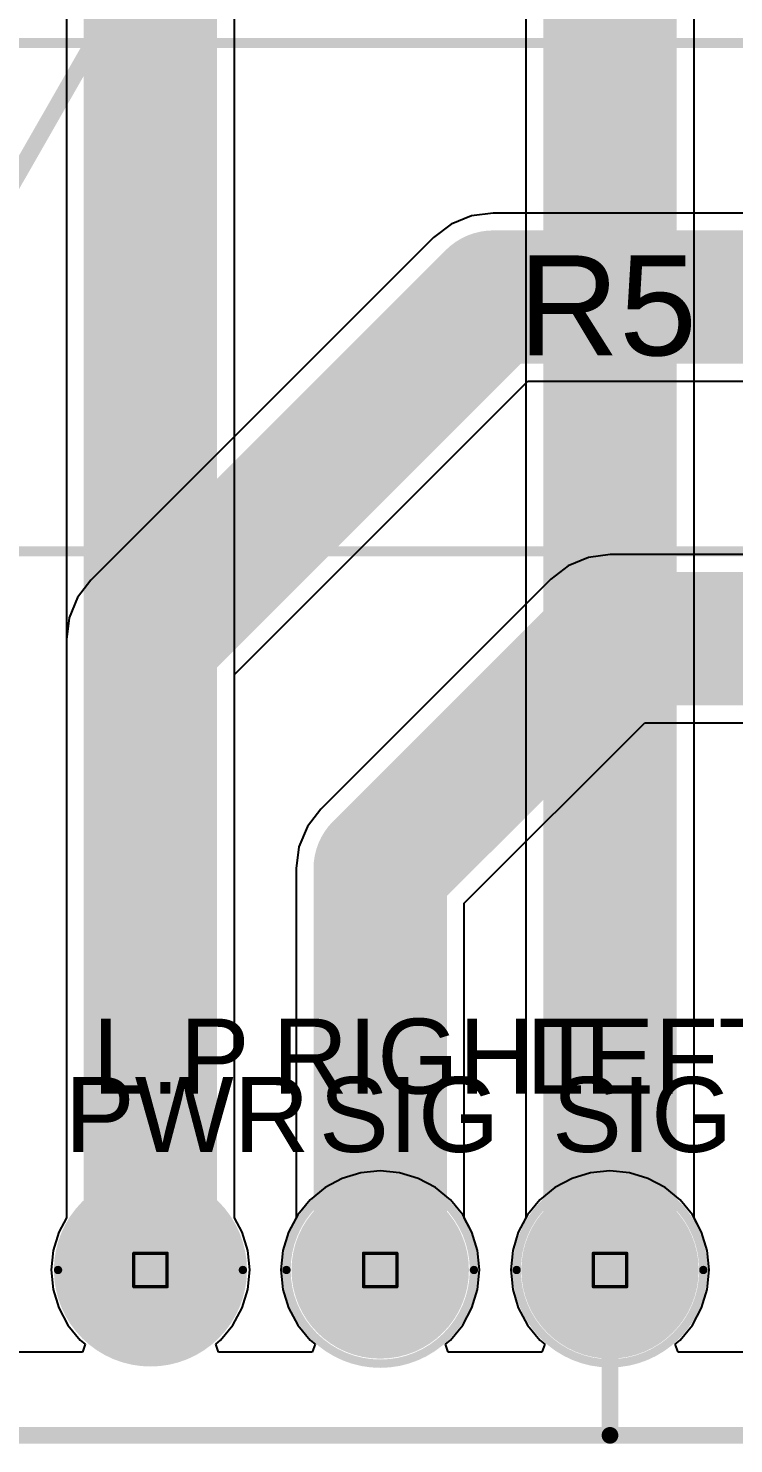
# Model space of a CAD drawing. Header units: millimetres. Extents: x -0.5 to 10.6, y -0.4 to 3.5.
# Drawn here: x 0.201 to 0.624, y -0.42 to 0.429 of the extents above; entities that cross this region are included whole.
import ezdxf

# ---------------------------------------------------------------- set-up
doc = ezdxf.new("R2010")
doc.units = ezdxf.units.MM
doc.header["$MEASUREMENT"] = 0
for name, color, linetype in [('BottomLayer', 5, 'Continuous'), ('BottomSolder', 6, 'Continuous'), ('DrillDrawing', 1, 'Continuous'), ('Mechanical1', 6, 'Continuous'), ('Mechanical2', 216, 'Continuous'), ('MultiLayer', 9, 'Continuous'), ('PadHoleLayer', 156, 'Continuous'), ('TopLayer', 1, 'Continuous'), ('TopOverlay', 2, 'Continuous'), ('TopSolder', 216, 'Continuous')]:
    doc.layers.add(name, color=color, linetype=linetype)
doc.styles.add('Arial', font='', dxfattribs={"height": 0.2})
doc.styles.get('Arial').set_extended_font_data('Arial')

# ---------------------------------------------------------------- blocks, each defined once
blk = doc.blocks.new('AC05000001509JAC00_1')
at = {"layer": 'BottomLayer'}
h = blk.add_hatch(color=5, dxfattribs=at)
edge = h.paths.add_edge_path()
edge.add_arc((-0.5265, 0), 0.0374, 0, 360)
h = blk.add_hatch(color=5, dxfattribs=at)
edge = h.paths.add_edge_path()
edge.add_arc((0.5265, 0), 0.0374, 0, 360)
at = {"layer": 'BottomSolder'}
h = blk.add_hatch(color=6, dxfattribs=at)
edge = h.paths.add_edge_path()
edge.add_arc((-0.5265, 0), 0.0374, 0, 360)
h = blk.add_hatch(color=6, dxfattribs=at)
edge = h.paths.add_edge_path()
edge.add_arc((0.5265, 0), 0.0374, 0, 360)
at = {"layer": 'MultiLayer'}
h = blk.add_hatch(color=9, dxfattribs=at)
edge = h.paths.add_edge_path()
edge.add_arc((-0.5265, 0), 0.0374, 0, 360)
h = blk.add_hatch(color=9, dxfattribs=at)
edge = h.paths.add_edge_path()
edge.add_arc((0.5265, 0), 0.0374, 0, 360)
at = {"layer": 'PadHoleLayer'}
h = blk.add_hatch(color=156, dxfattribs=at)
edge = h.paths.add_edge_path()
edge.add_arc((-0.5265, 0), 0.0215, 0, 360)
h = blk.add_hatch(color=156, dxfattribs=at)
edge = h.paths.add_edge_path()
edge.add_arc((0.5265, 0), 0.0215, 0, 360)
at = {"layer": 'TopLayer'}
h = blk.add_hatch(color=1, dxfattribs=at)
edge = h.paths.add_edge_path()
edge.add_arc((-0.5265, 0), 0.0374, 0, 360)
h = blk.add_hatch(color=1, dxfattribs=at)
edge = h.paths.add_edge_path()
edge.add_arc((0.5265, 0), 0.0374, 0, 360)
at = {"layer": 'TopSolder'}
h = blk.add_hatch(color=216, dxfattribs=at)
edge = h.paths.add_edge_path()
edge.add_arc((-0.5265, 0), 0.0374, 0, 360)
h = blk.add_hatch(color=216, dxfattribs=at)
edge = h.paths.add_edge_path()
edge.add_arc((0.5265, 0), 0.0374, 0, 360)
at = {"layer": 'TopOverlay', "const_width": 0.006}
for points in [[(0.3595, 0.1525), (-0.3595, 0.1525)], [(-0.3595, 0.1525), (-0.3595, -0.1525)], [(0.3595, 0.1525), (0.3595, -0.1525)], [(0.3595, -0.1525), (-0.3595, -0.1525)]]:
    blk.add_lwpolyline(points, dxfattribs=at)
at = {"layer": 'TopOverlay', "const_width": 0.003}
for points in [[(-0.361, 0.1525, 1), (-0.358, 0.1525, 1)], [(-0.361, 0.1525, 1), (-0.358, 0.1525, 1)], [(0.358, 0.1525, 1), (0.361, 0.1525, 1)], [(0.358, 0.1525, 1), (0.361, 0.1525, 1)], [(-0.361, -0.1525, 1), (-0.358, -0.1525, 1)], [(-0.361, -0.1525, 1), (-0.358, -0.1525, 1)], [(0.358, -0.1525, 1), (0.361, -0.1525, 1)], [(0.358, -0.1525, 1), (0.361, -0.1525, 1)]]:
    blk.add_lwpolyline(points, format="xyb", close=True, dxfattribs=at)
blk = doc.blocks.new('T_______H____P____H____P_______13')
at = {"layer": 'BottomLayer'}
h = blk.add_hatch(color=5, dxfattribs=at)
edge = h.paths.add_edge_path()
edge.add_arc((0, 0), 0.04921, 0, 360)
at = {"layer": 'BottomSolder'}
h = blk.add_hatch(color=6, dxfattribs=at)
edge = h.paths.add_edge_path()
edge.add_arc((0, 0), 0.05321, 0, 360)
at = {"layer": 'MultiLayer'}
h = blk.add_hatch(color=9, dxfattribs=at)
edge = h.paths.add_edge_path()
edge.add_arc((0, 0), 0.04921, 0, 360)
at = {"layer": 'PadHoleLayer'}
h = blk.add_hatch(color=156, dxfattribs=at)
edge = h.paths.add_edge_path()
edge.add_arc((0, 0), 0.02953, 0, 360)
at = {"layer": 'TopLayer'}
h = blk.add_hatch(color=1, dxfattribs=at)
edge = h.paths.add_edge_path()
edge.add_arc((0, 0), 0.04921, 0, 360)
at = {"layer": 'TopSolder'}
h = blk.add_hatch(color=216, dxfattribs=at)
edge = h.paths.add_edge_path()
edge.add_arc((0, 0), 0.05321, 0, 360)
at = {"layer": 'TopOverlay'}
for points, const_width in [([(0.056, 0, 1), (-0.056, 0, 1)], 0.005), ([(-0.05725, 0, 1), (-0.05475, 0, 1)], 0.0025), ([(0.05475, 0, 1), (0.05725, 0, 1)], 0.0025)]:
    blk.add_lwpolyline(points, format="xyb", close=True, dxfattribs=dict(at, const_width=const_width))
blk = doc.blocks.new('T_______H____P____H____P_______16')
at = {"layer": 'BottomLayer'}
h = blk.add_hatch(color=5, dxfattribs=at)
edge = h.paths.add_edge_path()
edge.add_arc((0, 0), 0.04921, 0, 360)
at = {"layer": 'BottomSolder'}
h = blk.add_hatch(color=6, dxfattribs=at)
edge = h.paths.add_edge_path()
edge.add_arc((0, 0), 0.05321, 0, 360)
at = {"layer": 'MultiLayer'}
h = blk.add_hatch(color=9, dxfattribs=at)
edge = h.paths.add_edge_path()
edge.add_arc((0, 0), 0.04921, 0, 360)
at = {"layer": 'PadHoleLayer'}
h = blk.add_hatch(color=156, dxfattribs=at)
edge = h.paths.add_edge_path()
edge.add_arc((0, 0), 0.02953, 0, 360)
at = {"layer": 'TopLayer'}
h = blk.add_hatch(color=1, dxfattribs=at)
edge = h.paths.add_edge_path()
edge.add_arc((0, 0), 0.04921, 0, 360)
at = {"layer": 'TopSolder'}
h = blk.add_hatch(color=216, dxfattribs=at)
edge = h.paths.add_edge_path()
edge.add_arc((0, 0), 0.05321, 0, 360)
at = {"layer": 'TopOverlay'}
for points, const_width in [([(0.05621, 0, 1), (-0.05621, 0, 1)], 0.005), ([(-0.05746, 0, 1), (-0.05496, 0, 1)], 0.0025), ([(0.05496, 0, 1), (0.05746, 0, 1)], 0.0025)]:
    blk.add_lwpolyline(points, format="xyb", close=True, dxfattribs=dict(at, const_width=const_width))
blk = doc.blocks.new('T_______H____P____H____P_______19')
at = {"layer": 'BottomLayer'}
h = blk.add_hatch(color=5, dxfattribs=at)
edge = h.paths.add_edge_path()
edge.add_arc((0, 0), 0.04921, 0, 360)
at = {"layer": 'BottomSolder'}
h = blk.add_hatch(color=6, dxfattribs=at)
edge = h.paths.add_edge_path()
edge.add_arc((0, 0), 0.05321, 0, 360)
at = {"layer": 'MultiLayer'}
h = blk.add_hatch(color=9, dxfattribs=at)
edge = h.paths.add_edge_path()
edge.add_arc((0, 0), 0.04921, 0, 360)
at = {"layer": 'PadHoleLayer'}
h = blk.add_hatch(color=156, dxfattribs=at)
edge = h.paths.add_edge_path()
edge.add_arc((0, 0), 0.02953, 0, 360)
at = {"layer": 'TopLayer'}
h = blk.add_hatch(color=1, dxfattribs=at)
edge = h.paths.add_edge_path()
edge.add_arc((0, 0), 0.04921, 0, 360)
at = {"layer": 'TopSolder'}
h = blk.add_hatch(color=216, dxfattribs=at)
edge = h.paths.add_edge_path()
edge.add_arc((0, 0), 0.05321, 0, 360)
at = {"layer": 'TopOverlay'}
for points, const_width in [([(0.05541, 0, 1), (-0.05541, 0, 1)], 0.005), ([(-0.05666, 0, 1), (-0.05416, 0, 1)], 0.0025), ([(0.05416, 0, 1), (0.05666, 0, 1)], 0.0025)]:
    blk.add_lwpolyline(points, format="xyb", close=True, dxfattribs=dict(at, const_width=const_width))

msp = doc.modelspace()

# ---------------------------------------------------------------- linework, layer by layer
at = {"layer": 'BottomLayer'}
for p, q in [((0.60058, -0.28472), (0.60058, 1.35714)), ((0.49972, 1.33625), (0.49972, -0.28472)), ((0.22413, 0.77551), (0.22413, -0.28472)), ((0.32499, -0.28472), (0.32499, 0.46236)), ((0.38958, -0.26101), (0.3793, -0.26651)), ((0.40075, -0.25762), (0.38958, -0.26101)), ((0.41235, -0.25648), (0.40075, -0.25762)), ((0.42396, -0.25762), (0.41235, -0.25648)), ((0.43512, -0.26101), (0.42396, -0.25762)), ((0.44541, -0.26651), (0.43512, -0.26101)), ((0.3793, -0.26651), (0.37028, -0.27391)), ((0.45443, -0.27391), (0.44541, -0.26651)), ((0.37028, -0.27391), (0.36288, -0.28292)), ((0.46182, -0.28292), (0.45443, -0.27391)), ((0.22413, -0.28472), (0.21959, -0.29321)), ((0.32953, -0.29321), (0.32499, -0.28472)), ((0.36288, -0.28292), (0.35738, -0.29321)), ((0.46732, -0.29321), (0.46182, -0.28292)), ((0.49972, -0.28472), (0.49518, -0.29321)), ((0.60512, -0.29321), (0.60058, -0.28472)), ((0.21959, -0.29321), (0.2162, -0.30437)), ((0.33291, -0.30437), (0.32953, -0.29321)), ((0.35738, -0.29321), (0.354, -0.30437)), ((0.47071, -0.30437), (0.46732, -0.29321)), ((0.49518, -0.29321), (0.49179, -0.30437)), ((0.6085, -0.30437), (0.60512, -0.29321)), ((0.2162, -0.30437), (0.21506, -0.31598)), ((0.33406, -0.31598), (0.33291, -0.30437)), ((0.354, -0.30437), (0.35285, -0.31598)), ((0.47185, -0.31598), (0.47071, -0.30437)), ((0.49179, -0.30437), (0.49065, -0.31598)), ((0.60965, -0.31598), (0.6085, -0.30437)), ((0.21506, -0.31598), (0.2162, -0.32759)), ((0.33291, -0.32759), (0.33406, -0.31598)), ((0.35285, -0.31598), (0.354, -0.32759)), ((0.47071, -0.32759), (0.47185, -0.31598)), ((0.49065, -0.31598), (0.49179, -0.32759)), ((0.6085, -0.32759), (0.60965, -0.31598)), ((0.2162, -0.32759), (0.21959, -0.33875)), ((0.32953, -0.33875), (0.33291, -0.32759)), ((0.354, -0.32759), (0.35738, -0.33875)), ((0.46732, -0.33875), (0.47071, -0.32759)), ((0.49179, -0.32759), (0.49518, -0.33875)), ((0.60512, -0.33875), (0.6085, -0.32759)), ((0.21959, -0.33875), (0.22509, -0.34904)), ((0.32403, -0.34904), (0.32953, -0.33875)), ((0.35738, -0.33875), (0.36288, -0.34904)), ((0.46182, -0.34904), (0.46732, -0.33875)), ((0.49518, -0.33875), (0.50068, -0.34904)), ((0.59962, -0.34904), (0.60512, -0.33875)), ((0.22509, -0.34904), (0.23249, -0.35805)), ((0.31663, -0.35805), (0.32403, -0.34904)), ((0.36288, -0.34904), (0.37028, -0.35805)), ((0.45443, -0.35805), (0.46182, -0.34904)), ((0.50068, -0.34904), (0.50808, -0.35805)), ((0.59222, -0.35805), (0.59962, -0.34904)), ((0.23249, -0.35805), (0.23545, -0.36049)), ((0.23545, -0.36049), (0.23377, -0.36519)), ((0.31367, -0.36049), (0.31663, -0.35805)), ((0.31535, -0.36519), (0.31367, -0.36049)), ((0.37028, -0.35805), (0.37325, -0.36049)), ((0.37325, -0.36049), (0.37156, -0.36519)), ((0.45146, -0.36049), (0.45443, -0.35805)), ((0.45315, -0.36519), (0.45146, -0.36049)), ((0.50808, -0.35805), (0.51104, -0.36049)), ((0.51104, -0.36049), (0.50936, -0.36519)), ((0.58926, -0.36049), (0.59222, -0.35805)), ((0.59094, -0.36519), (0.58926, -0.36049)), ((0.23377, -0.36519), (-0.18725, -0.36519)), ((0.37156, -0.36519), (0.31535, -0.36519)), ((0.50936, -0.36519), (0.45315, -0.36519)), ((0.64715, -0.36519), (0.59094, -0.36519))]:
    msp.add_line(p, q, dxfattribs=at)
at = {"layer": 'BottomLayer', "const_width": 0.08}
for points in [[(0.55015, -0.31598), (0.55015, 1.35714)], [(0.27456, -0.31598), (0.27456, 0.7964)]]:
    msp.add_lwpolyline(points, dxfattribs=at)
at = {"layer": 'BottomLayer', "const_width": 0.04}
for points in [[(0.25456, -0.31598, 1), (0.29456, -0.31598, 1)], [(0.53015, -0.31598, 1), (0.57015, -0.31598, 1)]]:
    msp.add_lwpolyline(points, format="xyb", close=True, dxfattribs=at)
at = {"layer": 'DrillDrawing', "const_width": 0.002}
for points in [[(0.26456, -0.30598), (0.28456, -0.30598)], [(0.26456, -0.32598), (0.26456, -0.30598)], [(0.28456, -0.32598), (0.28456, -0.30598)], [(0.40235, -0.30598), (0.42235, -0.30598)], [(0.40235, -0.32598), (0.40235, -0.30598)], [(0.42235, -0.32598), (0.42235, -0.30598)], [(0.54015, -0.30598), (0.56015, -0.30598)], [(0.54015, -0.32598), (0.54015, -0.30598)], [(0.56015, -0.32598), (0.56015, -0.30598)], [(0.26456, -0.32598), (0.28456, -0.32598)], [(0.40235, -0.32598), (0.42235, -0.32598)], [(0.54015, -0.32598), (0.56015, -0.32598)]]:
    msp.add_lwpolyline(points, dxfattribs=at)
at = {"layer": 'DrillDrawing', "const_width": 0.001}
for points in [[(0.26406, -0.30598, 1), (0.26506, -0.30598, 1)], [(0.26406, -0.30598, 1), (0.26506, -0.30598, 1)], [(0.28406, -0.30598, 1), (0.28506, -0.30598, 1)], [(0.28406, -0.30598, 1), (0.28506, -0.30598, 1)], [(0.40185, -0.30598, 1), (0.40285, -0.30598, 1)], [(0.40185, -0.30598, 1), (0.40285, -0.30598, 1)], [(0.42185, -0.30598, 1), (0.42285, -0.30598, 1)], [(0.42185, -0.30598, 1), (0.42285, -0.30598, 1)], [(0.53965, -0.30598, 1), (0.54065, -0.30598, 1)], [(0.53965, -0.30598, 1), (0.54065, -0.30598, 1)], [(0.55965, -0.30598, 1), (0.56065, -0.30598, 1)], [(0.55965, -0.30598, 1), (0.56065, -0.30598, 1)], [(0.26406, -0.32598, 1), (0.26506, -0.32598, 1)], [(0.26406, -0.32598, 1), (0.26506, -0.32598, 1)], [(0.28406, -0.32598, 1), (0.28506, -0.32598, 1)], [(0.28406, -0.32598, 1), (0.28506, -0.32598, 1)], [(0.40185, -0.32598, 1), (0.40285, -0.32598, 1)], [(0.40185, -0.32598, 1), (0.40285, -0.32598, 1)], [(0.42185, -0.32598, 1), (0.42285, -0.32598, 1)], [(0.42185, -0.32598, 1), (0.42285, -0.32598, 1)], [(0.53965, -0.32598, 1), (0.54065, -0.32598, 1)], [(0.53965, -0.32598, 1), (0.54065, -0.32598, 1)], [(0.55965, -0.32598, 1), (0.56065, -0.32598, 1)], [(0.55965, -0.32598, 1), (0.56065, -0.32598, 1)]]:
    msp.add_lwpolyline(points, format="xyb", close=True, dxfattribs=at)
at = {"layer": 'Mechanical1', "const_width": 0.01}
for points in [[(-0.23725, -0.41519), (0.55015, 0.96276)], [(0.55015, -0.41519), (0.55015, 0.96276)], [(-0.23725, -0.41519), (1.33755, -0.41519)]]:
    msp.add_lwpolyline(points, dxfattribs=at)
at = {"layer": 'Mechanical1', "const_width": 0.005}
msp.add_lwpolyline([(0.54765, -0.41519, 1), (0.55265, -0.41519, 1)], format="xyb", close=True, dxfattribs=at)
at = {"layer": 'Mechanical2', "const_width": 0.01}
msp.add_lwpolyline([(-0.23725, -0.41519), (1.33755, -0.41519)], dxfattribs=at)
at = {"layer": 'TopLayer'}
for p, q in [((0.46701, 0.31643), (0.45485, 0.3114)), ((0.48006, 0.31815), (0.46701, 0.31643)), ((1.07665, 0.31815), (0.48006, 0.31815)), ((0.45485, 0.3114), (0.4444, 0.30338)), ((0.4444, 0.30338), (0.2389, 0.09788)), ((0.32499, 0.04133), (0.50095, 0.21729)), ((0.50095, 0.21729), (1.07665, 0.21729)), ((0.53719, 0.11152), (0.52503, 0.10648)), ((0.55024, 0.11324), (0.53719, 0.11152)), ((1.09335, 0.11324), (0.55024, 0.11324)), ((0.52503, 0.10648), (0.51458, 0.09847)), ((0.2389, 0.09788), (0.23088, 0.08743)), ((0.51458, 0.09847), (0.37669, -0.03942)), ((0.23088, 0.08743), (0.22584, 0.07527)), ((0.22584, 0.07527), (0.22413, 0.06222)), ((0.22413, 0.06222), (0.22413, -0.28472)), ((0.32499, -0.28472), (0.32499, 0.04133)), ((0.46278, -0.09597), (0.57113, 0.01238)), ((0.57113, 0.01238), (1.11424, 0.01238)), ((0.37669, -0.03942), (0.36868, -0.04987)), ((0.36868, -0.04987), (0.36364, -0.06203)), ((0.36364, -0.06203), (0.36192, -0.07508)), ((0.36192, -0.07508), (0.36192, -0.28472)), ((0.46278, -0.28472), (0.46278, -0.09597)), ((0.52738, -0.26101), (0.51709, -0.26651)), ((0.53854, -0.25762), (0.52738, -0.26101)), ((0.55015, -0.25648), (0.53854, -0.25762)), ((0.56176, -0.25762), (0.55015, -0.25648)), ((0.57292, -0.26101), (0.56176, -0.25762)), ((0.5832, -0.26651), (0.57292, -0.26101)), ((0.51709, -0.26651), (0.50808, -0.27391)), ((0.59222, -0.27391), (0.5832, -0.26651)), ((0.50808, -0.27391), (0.50068, -0.28292)), ((0.59962, -0.28292), (0.59222, -0.27391)), ((0.22413, -0.28472), (0.21959, -0.29321)), ((0.32953, -0.29321), (0.32499, -0.28472)), ((0.36192, -0.28472), (0.35738, -0.29321)), ((0.46732, -0.29321), (0.46278, -0.28472)), ((0.50068, -0.28292), (0.49518, -0.29321)), ((0.60512, -0.29321), (0.59962, -0.28292)), ((0.21959, -0.29321), (0.2162, -0.30437)), ((0.33291, -0.30437), (0.32953, -0.29321)), ((0.35738, -0.29321), (0.354, -0.30437)), ((0.47071, -0.30437), (0.46732, -0.29321)), ((0.49518, -0.29321), (0.49179, -0.30437)), ((0.6085, -0.30437), (0.60512, -0.29321)), ((0.2162, -0.30437), (0.21506, -0.31598)), ((0.33406, -0.31598), (0.33291, -0.30437)), ((0.354, -0.30437), (0.35285, -0.31598)), ((0.47185, -0.31598), (0.47071, -0.30437)), ((0.49179, -0.30437), (0.49065, -0.31598)), ((0.60965, -0.31598), (0.6085, -0.30437)), ((0.21506, -0.31598), (0.2162, -0.32759)), ((0.33291, -0.32759), (0.33406, -0.31598)), ((0.35285, -0.31598), (0.354, -0.32759)), ((0.47071, -0.32759), (0.47185, -0.31598)), ((0.49065, -0.31598), (0.49179, -0.32759)), ((0.6085, -0.32759), (0.60965, -0.31598)), ((0.2162, -0.32759), (0.21959, -0.33875)), ((0.32953, -0.33875), (0.33291, -0.32759)), ((0.354, -0.32759), (0.35738, -0.33875)), ((0.46732, -0.33875), (0.47071, -0.32759)), ((0.49179, -0.32759), (0.49518, -0.33875)), ((0.60512, -0.33875), (0.6085, -0.32759)), ((0.21959, -0.33875), (0.22509, -0.34904)), ((0.32403, -0.34904), (0.32953, -0.33875)), ((0.35738, -0.33875), (0.36288, -0.34904)), ((0.46182, -0.34904), (0.46732, -0.33875)), ((0.49518, -0.33875), (0.50068, -0.34904)), ((0.59962, -0.34904), (0.60512, -0.33875)), ((0.22509, -0.34904), (0.23249, -0.35805)), ((0.31663, -0.35805), (0.32403, -0.34904)), ((0.36288, -0.34904), (0.37028, -0.35805)), ((0.45443, -0.35805), (0.46182, -0.34904)), ((0.50068, -0.34904), (0.50808, -0.35805)), ((0.59222, -0.35805), (0.59962, -0.34904)), ((0.23249, -0.35805), (0.23545, -0.36049)), ((0.23545, -0.36049), (0.23377, -0.36519)), ((0.31367, -0.36049), (0.31663, -0.35805)), ((0.31535, -0.36519), (0.31367, -0.36049)), ((0.37028, -0.35805), (0.37325, -0.36049)), ((0.37325, -0.36049), (0.37156, -0.36519)), ((0.45146, -0.36049), (0.45443, -0.35805)), ((0.45315, -0.36519), (0.45146, -0.36049)), ((0.50808, -0.35805), (0.51104, -0.36049)), ((0.51104, -0.36049), (0.50936, -0.36519)), ((0.58926, -0.36049), (0.59222, -0.35805)), ((0.59094, -0.36519), (0.58926, -0.36049)), ((0.23377, -0.36519), (-0.18725, -0.36519)), ((0.37156, -0.36519), (0.31535, -0.36519)), ((0.50936, -0.36519), (0.45315, -0.36519)), ((0.64715, -0.36519), (0.59094, -0.36519))]:
    msp.add_line(p, q, dxfattribs=at)
at = {"layer": 'TopLayer', "const_width": 0.08}
for points in [[(0.27456, 0.06222), (0.48006, 0.26772)], [(0.48006, 0.26772), (1.07665, 0.26772)], [(0.27456, -0.31598), (0.27456, 0.06222)], [(0.41235, -0.07508), (0.55024, 0.06281)], [(0.55024, 0.06281), (1.11424, 0.06281)], [(0.41235, -0.31598), (0.41235, -0.07508)]]:
    msp.add_lwpolyline(points, dxfattribs=at)
at = {"layer": 'TopLayer', "const_width": 0.04}
for points in [[(0.46006, 0.26772, 1), (0.50006, 0.26772, 1)], [(0.46006, 0.26772, 1), (0.50006, 0.26772, 1)], [(0.25456, 0.06222, 1), (0.29456, 0.06222, 1)], [(0.25456, 0.06222, 1), (0.29456, 0.06222, 1)], [(0.53024, 0.06281, 1), (0.57024, 0.06281, 1)], [(0.53024, 0.06281, 1), (0.57024, 0.06281, 1)], [(0.39235, -0.07508, 1), (0.43235, -0.07508, 1)], [(0.39235, -0.07508, 1), (0.43235, -0.07508, 1)], [(0.25456, -0.31598, 1), (0.29456, -0.31598, 1)], [(0.39235, -0.31598, 1), (0.43235, -0.31598, 1)]]:
    msp.add_lwpolyline(points, format="xyb", close=True, dxfattribs=at)

# ---------------------------------------------------------------- block references
at = {"rotation": 180}
msp.add_blockref('AC05000001509JAC00_1', (0.55015, 0.26772), dxfattribs=at)
for name, p in [('T_______H____P____H____P_______19', (0.27456, -0.31598)), ('T_______H____P____H____P_______16', (0.41235, -0.31598)), ('T_______H____P____H____P_______13', (0.55015, -0.31598))]:
    msp.add_blockref(name, p)

# ---------------------------------------------------------------- texts
at = {"layer": 'TopOverlay', "style": 'Arial'}
for s, height, p in [('R5', 0.06, (0.49516, 0.23273)), ('L.P', 0.045, (0.23971, -0.21019)), ('RIGHT', 0.045, (0.34768, -0.21019)), ('LEFT', 0.045, (0.49981, -0.21019)), ('PWR', 0.045, (0.22321, -0.24519)), ('SIG', 0.045, (0.37563, -0.24519)), ('SIG', 0.045, (0.51543, -0.24519))]:
    msp.add_text(s, height=height, dxfattribs=at).set_placement(p)

doc.saveas('drawing.dxf')
